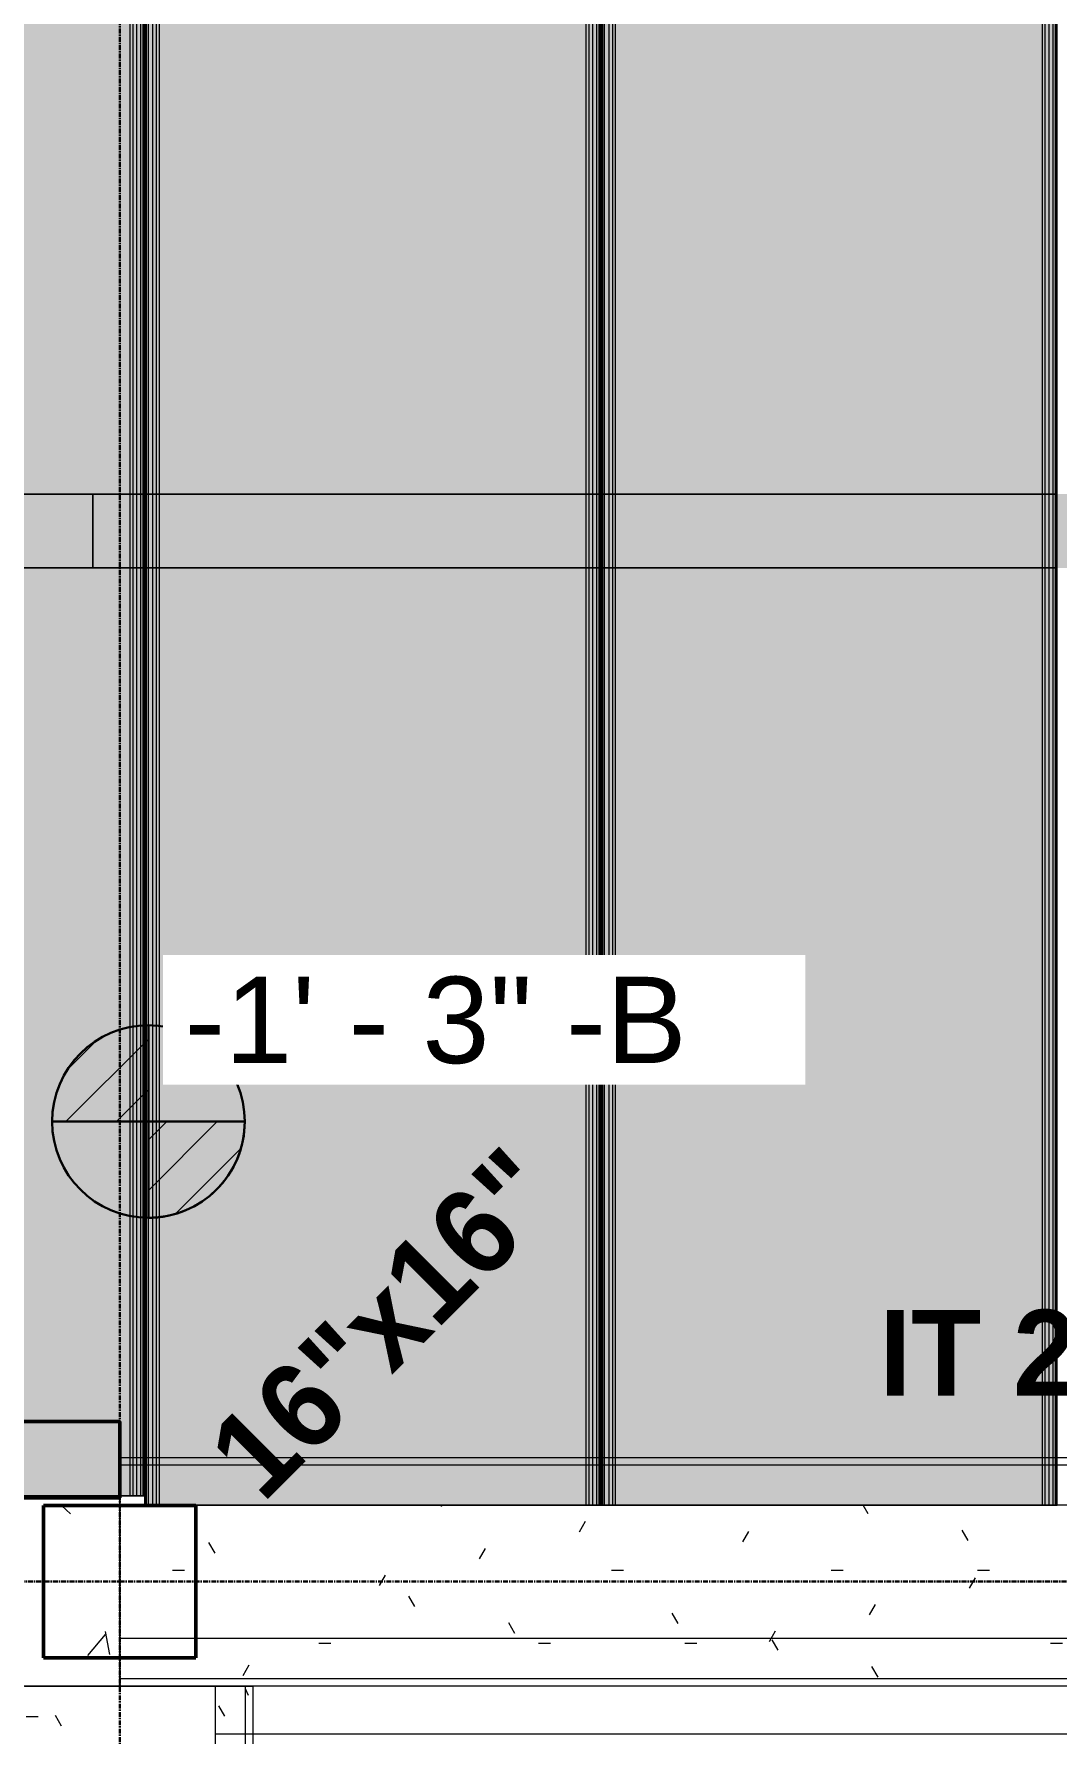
# Model space of a CAD drawing. Header units: inches. Extents: x -4126 to 2305, y -1116 to 12338.
# Drawn here: x -3163.3 to -3055.9, y 11518.2 to 11696.7 of the extents above; entities that cross this region are included whole.
import ezdxf

# ---------------------------------------------------------------- set-up
doc = ezdxf.new("R2010")
doc.units = ezdxf.units.IN
doc.header["$MEASUREMENT"] = 0
doc.linetypes.add('Grid Line 1_2_', pattern=[0.875, 0.5, -0.125, 0.125, -0.125])
for name, color, linetype, lineweight in [('A-WALL', 113, 'Continuous', 13), ('G-ANNO-DIMS', 111, 'Continuous', 9), ('I-WALL', 2, 'Continuous', 13), ('S-BEAM', 12, 'Continuous', 9), ('S-BEAM-IDEN', 2, 'Continuous', 30), ('S-COLS', 52, 'Continuous', 9), ('S-COLS-IDEN', 171, 'Continuous', 30), ('S-GRID', 1, 'Continuous', 9)]:
    doc.layers.add(name, color=color, linetype=linetype, lineweight=lineweight)
doc.styles.add('Arial_2', font='arial.ttf', dxfattribs={"height": 9.070866})
doc.styles.add('Century Gothic_B', font='GOTHICB.TTF', dxfattribs={"height": 9})
pattern_1 = [(0, (0, 0), (30.72, 7.68), [1.267, -21.773, 1.267, -21.773, -122.88]), (0, (0, 0), (30.72, 7.68), [-46.08, 1.267, -44.813, 1.267, -21.773, -53.76]), (0, (0, 0), (30.72, 7.68), [-115.2, 1.267, -14.093, 1.267, -37.133]), (120, (11.52, 3.84), (-22.011075, 22.7643004), [1.267, -21.773, 1.267, -21.773, -122.88]), (120, (11.52, 3.84), (-22.011075, 22.7643004), [-46.08, 1.267, -44.813, 1.267, -21.773, -53.76]), (120, (11.52, 3.84), (-22.011075, 22.7643004), [-115.2, 1.267, -14.093, 1.267, -37.133]), (240, (15.36, 19.2), (-8.708925, -30.4443004), [1.267, -21.773, 1.267, -21.773, -122.88]), (240, (15.36, 19.2), (-8.708925, -30.4443004), [-46.08, 1.267, -44.813, 1.267, -21.773, -53.76]), (240, (15.36, 19.2), (-8.708925, -30.4443004), [-115.2, 1.267, -14.093, 1.267, -37.133])]
pattern_2 = [(315, (32.826, 120.651), (0.027577164, 0.027577164), [])]

# ---------------------------------------------------------------- blocks, each defined once
blk = doc.blocks.new('CTR - 1st Phase - Common Walls_rvt-1-FRAMING PLAN - 1ST FLOOR')
at = {"layer": 'I-WALL', "lineweight": 5, "transparency": 33554585}
h = blk.add_hatch(color=8, dxfattribs=at)
h.paths.add_polyline_path([(-2931.27, 11640.61), (-2920.57, 11640.61), (-2920.57, 11648.36), (-2958.96, 11648.36), (-2958.96, 11640.61), (-2939.77, 11640.61)], flags=0)
h.paths.add_polyline_path([(-2961.44, 11640.61), (-2961.44, 11648.36), (-3006.84, 11648.36), (-3006.84, 11640.61), (-2991.44, 11640.61)], flags=0)
h.paths.add_polyline_path([(-2961.04, 11640.61), (-2960.61, 11640.61), (-2960.61, 11648.36), (-2961.04, 11648.36), (-2961.04, 11641.94)], flags=0)
h.paths.add_polyline_path([(-3157.14, 11640.61), (-3152.97, 11640.61), (-3152.97, 11648.36), (-3157.14, 11648.36)], flags=0)
h.paths.add_polyline_path([(-2959.35, 11640.61), (-2959.35, 11648.36), (-2959.78, 11648.36), (-2959.78, 11640.61)], flags=0)
h.paths.add_polyline_path([(-3152.57, 11640.61), (-3152.14, 11640.61), (-3152.14, 11648.36), (-3152.57, 11648.36), (-3152.57, 11648.21)], flags=0)
h.paths.add_polyline_path([(-3151.31, 11640.61), (-3150.88, 11640.61), (-3150.88, 11648.36), (-3151.31, 11648.36), (-3151.31, 11648.17)], flags=0)
h.paths.add_polyline_path([(-3150.49, 11640.61), (-3105.08, 11640.61), (-3105.08, 11648.36), (-3150.49, 11648.36), (-3150.49, 11648.15)], flags=0)
h.paths.add_polyline_path([(-3198.37, 11640.61), (-3197.14, 11640.61), (-3197.14, 11648.36), (-3198.37, 11648.36), (-3198.37, 11645.88)], flags=0)
h.paths.add_polyline_path([(-3198.95, 11640.61), (-3198.76, 11640.61), (-3198.76, 11648.36), (-3198.95, 11648.36)], flags=0)
h.paths.add_polyline_path([(-3104.69, 11640.61), (-3104.26, 11640.61), (-3104.26, 11648.36), (-3104.69, 11648.36), (-3104.69, 11646.65)], flags=0)
h.paths.add_polyline_path([(-3103.43, 11640.61), (-3103, 11640.61), (-3103, 11648.36), (-3103.43, 11648.36), (-3103.43, 11646.6)], flags=0)
h.paths.add_polyline_path([(-3102.6, 11640.61), (-3057.2, 11640.61), (-3057.2, 11648.36), (-3102.6, 11648.36), (-3102.6, 11646.58)], flags=0)
h.paths.add_polyline_path([(-3056.81, 11640.61), (-3056.38, 11640.61), (-3056.38, 11648.36), (-3056.81, 11648.36), (-3056.81, 11645.08)], flags=0)
h.paths.add_polyline_path([(-3007.23, 11640.61), (-3007.23, 11648.36), (-3007.66, 11648.36), (-3007.66, 11640.61)], flags=0)
h.paths.add_polyline_path([(-3055.54, 11640.61), (-3055.12, 11640.61), (-3055.12, 11648.36), (-3055.54, 11648.36), (-3055.54, 11645.04)], flags=0)
h.paths.add_polyline_path([(-3054.72, 11640.61), (-3009.32, 11640.61), (-3009.32, 11648.36), (-3054.72, 11648.36), (-3054.72, 11645.01)], flags=0)
h.paths.add_polyline_path([(-3008.93, 11640.61), (-3008.5, 11640.61), (-3008.5, 11648.36), (-3008.93, 11648.36), (-3008.93, 11643.51)], flags=0)
blk.add_hatch(color=8, dxfattribs=at).paths.add_polyline_path([(-3157.14, 11640.61), (-3157.14, 11648.36), (-3197.14, 11648.36), (-3197.14, 11640.61)], flags=0)
h = blk.add_hatch(color=8, dxfattribs=at)
h.paths.add_polyline_path([(-3152.57, 11640.61), (-3152.57, 11648.36), (-3152.97, 11648.36), (-3152.97, 11640.61)], flags=0)
h.paths.add_polyline_path([(-2958.96, 11640.61), (-2958.96, 11648.36), (-2959.35, 11648.36), (-2959.35, 11640.61)], flags=0)
h.paths.add_polyline_path([(-3150.49, 11640.61), (-3150.49, 11648.36), (-3150.88, 11648.36), (-3150.88, 11640.61)], flags=0)
h.paths.add_polyline_path([(-2961.44, 11640.61), (-2961.04, 11640.61), (-2961.04, 11648.36), (-2961.44, 11648.36), (-2961.44, 11641.95)], flags=0)
h.paths.add_polyline_path([(-3103, 11640.61), (-3102.6, 11640.61), (-3102.6, 11648.36), (-3103, 11648.36), (-3103, 11646.59)], flags=0)
h.paths.add_polyline_path([(-3104.69, 11640.61), (-3104.69, 11648.36), (-3105.08, 11648.36), (-3105.08, 11640.61)], flags=0)
h.paths.add_polyline_path([(-3057.2, 11640.61), (-3056.81, 11640.61), (-3056.81, 11648.36), (-3057.2, 11648.36), (-3057.2, 11645.09)], flags=0)
h.paths.add_polyline_path([(-3009.32, 11640.61), (-3008.93, 11640.61), (-3008.93, 11648.36), (-3009.32, 11648.36), (-3009.32, 11643.52)], flags=0)
h.paths.add_polyline_path([(-3055.12, 11640.61), (-3054.72, 11640.61), (-3054.72, 11648.36), (-3055.12, 11648.36), (-3055.12, 11645.02)], flags=0)
h.paths.add_polyline_path([(-3006.84, 11640.61), (-3006.84, 11648.36), (-3007.23, 11648.36), (-3007.23, 11640.61)], flags=0)
h = blk.add_hatch(color=8, dxfattribs=at)
h.paths.add_polyline_path([(-2959.78, 11640.61), (-2959.78, 11648.36), (-2960.61, 11648.36), (-2960.61, 11640.61), (-2960.16, 11640.61)], flags=0)
h.paths.add_polyline_path([(-3152.14, 11640.61), (-3151.31, 11640.61), (-3151.31, 11648.36), (-3152.14, 11648.36), (-3152.14, 11648.2)], flags=0)
h.paths.add_polyline_path([(-3055.96, 11640.61), (-3055.54, 11640.61), (-3055.54, 11648.36), (-3056.38, 11648.36), (-3056.38, 11640.61), (-3056, 11640.61)], flags=0)
h.paths.add_polyline_path([(-3104.26, 11640.61), (-3103.43, 11640.61), (-3103.43, 11648.36), (-3104.26, 11648.36), (-3104.26, 11646.63)], flags=0)
h.paths.add_polyline_path([(-3007.66, 11640.61), (-3007.66, 11648.36), (-3008.5, 11648.36), (-3008.5, 11640.61), (-3008.04, 11640.61)], flags=0)
at = {"layer": 'I-WALL', "color": 253}
for p, q in [((-3198.37, 11648.36), (-3152.97, 11648.36)), ((-3157.14, 11648.36), (-3157.14, 11640.61)), ((-3152.97, 11648.36), (-3152.57, 11648.36)), ((-3152.57, 11648.36), (-3152.14, 11648.36)), ((-3152.14, 11648.36), (-3151.77, 11648.36)), ((-3151.68, 11648.36), (-3151.31, 11648.36)), ((-3151.31, 11648.36), (-3150.88, 11648.36)), ((-3150.88, 11648.36), (-3150.49, 11648.36)), ((-3150.49, 11648.36), (-3105.08, 11648.36)), ((-3105.08, 11648.36), (-3104.69, 11648.36)), ((-3104.69, 11648.36), (-3104.26, 11648.36)), ((-3104.26, 11648.36), (-3103.88, 11648.36)), ((-3103.8, 11648.36), (-3103.43, 11648.36)), ((-3103.43, 11648.36), (-3103, 11648.36)), ((-3103, 11648.36), (-3102.6, 11648.36)), ((-3102.6, 11648.36), (-3057.2, 11648.36)), ((-3057.2, 11648.36), (-3056.81, 11648.36)), ((-3056.81, 11648.36), (-3056.38, 11648.36)), ((-3056.38, 11648.36), (-3056, 11648.36)), ((-3152.97, 11640.61), (-3198.37, 11640.61)), ((-3152.57, 11640.61), (-3152.97, 11640.61)), ((-3152.14, 11640.61), (-3152.57, 11640.61)), ((-3151.77, 11640.61), (-3152.14, 11640.61)), ((-3151.31, 11640.61), (-3151.68, 11640.61)), ((-3150.88, 11640.61), (-3151.31, 11640.61)), ((-3150.49, 11640.61), (-3150.88, 11640.61)), ((-3105.08, 11640.61), (-3150.49, 11640.61)), ((-3104.69, 11640.61), (-3105.08, 11640.61)), ((-3104.26, 11640.61), (-3104.69, 11640.61)), ((-3103.88, 11640.61), (-3104.26, 11640.61)), ((-3103.43, 11640.61), (-3103.8, 11640.61)), ((-3103, 11640.61), (-3103.43, 11640.61)), ((-3102.6, 11640.61), (-3103, 11640.61)), ((-3057.2, 11640.61), (-3102.6, 11640.61)), ((-3056.81, 11640.61), (-3057.2, 11640.61)), ((-3056.38, 11640.61), (-3056.81, 11640.61)), ((-3056, 11640.61), (-3056.38, 11640.61))]:
    blk.add_line(p, q, dxfattribs=at)
at = {"layer": 'I-WALL', "color": 9}
for p, q in [((-3157.14, 11648.36), (-3197.14, 11648.36)), ((-3152.97, 11648.36), (-3157.14, 11648.36)), ((-3157.14, 11640.61), (-3157.14, 11648.36)), ((-3152.57, 11648.36), (-3152.97, 11648.36)), ((-3151.77, 11648.36), (-3152.57, 11648.36)), ((-3150.88, 11648.36), (-3151.68, 11648.36)), ((-3150.49, 11648.36), (-3150.88, 11648.36)), ((-3105.08, 11648.36), (-3150.49, 11648.36)), ((-3104.69, 11648.36), (-3105.08, 11648.36)), ((-3103.88, 11648.36), (-3104.69, 11648.36)), ((-3103, 11648.36), (-3103.8, 11648.36)), ((-3102.6, 11648.36), (-3103, 11648.36)), ((-3057.2, 11648.36), (-3102.6, 11648.36)), ((-3056.81, 11648.36), (-3057.2, 11648.36)), ((-3056, 11648.36), (-3056.81, 11648.36)), ((-3197.14, 11640.61), (-3157.14, 11640.61)), ((-3157.14, 11640.61), (-3152.97, 11640.61)), ((-3152.97, 11640.61), (-3152.57, 11640.61)), ((-3152.57, 11640.61), (-3151.77, 11640.61)), ((-3151.68, 11640.61), (-3150.88, 11640.61)), ((-3150.88, 11640.61), (-3150.49, 11640.61)), ((-3150.49, 11640.61), (-3105.08, 11640.61)), ((-3105.08, 11640.61), (-3104.69, 11640.61)), ((-3104.69, 11640.61), (-3103.88, 11640.61)), ((-3103.8, 11640.61), (-3103, 11640.61)), ((-3103, 11640.61), (-3102.6, 11640.61)), ((-3102.6, 11640.61), (-3057.2, 11640.61)), ((-3057.2, 11640.61), (-3056.81, 11640.61)), ((-3056.81, 11640.61), (-3056, 11640.61))]:
    blk.add_line(p, q, dxfattribs=at)
blk = doc.blocks.new('034100 - Precast Structural Concrete - Column - Corbels - 16_x16_-1699968-FRAMING PLAN - 1ST FLOOR')
at = {"layer": 'S-COLS'}
h = blk.add_hatch(dxfattribs=at)
h.set_pattern_fill('FP_1', color=256, style=0, pattern_type=2)
h.set_pattern_definition([(140, (11533.205, 3155.308), (2.40992, 27.5427), [2.88, -31.68]), (85, (11533.205, 3155.308), (-28.884266, -5.327844), [2.304, -25.344]), (190.451, (11533.406, 3157.603), (-26.47393, 22.215316), [2.448, -26.924]), (136.184, (11525.525, 3155.308), (6.35642, 40.98187), [4.32, -47.52]), (186.636, (11526.055, 3158.723), (-37.40619, 35.89075), [3.671, -40.386]), (81.184, (11525.525, 3155.31), (-37.40622, 35.89097), [3.456, -38.016]), (111, (11527.445, 3159.148), (15.46073, 22.921036), [2.88, -31.68]), (56, (11527.445, 3159.148), (-27.84574, 9.34353), [2.304, -25.344]), (161.451, (11528.734, 3161.058), (-12.38442, 32.26477), [2.448, -26.924]), (127.5, (11533.205, 3155.308), (-12.782707, 0.466855), [1.267, -23.77, 1.267, -24.461, -25.44]), (127.5, (11533.205, 3155.308), (-12.782707, 0.466855), [-50.765, 1.267, -24.173]), (97.5, (11533.205, 3155.308), (-15.14509, 10.10159), [1.267, -13.402, 1.267, -23.194, -9.696]), (97.5, (11533.205, 3155.308), (-15.14509, 10.10159), [-39.13, 1.267, -8.429]), (57.5, (11533.205, 3146.745), (0.86578, 20.499161), [1.267, -8.333, 1.267, -28.685, -39.744]), (57.5, (11533.205, 3146.745), (0.86578, 20.499161), [-39.552, 1.267, -38.477]), (47.5, (11533.205, 3142.905), (-3.844288, 22.39478), [1.267, -11.213, 1.267, -18.624, -28.224]), (47.5, (11533.205, 3142.905), (-3.844288, 22.39478), [-32.371, 1.267, -26.957])])
h.paths.add_polyline_path([(7.02, 0.98), (6.98, 1), (-8.98, 0.98), (-8.98, -7.02), (7.02, -7.02)], flags=0)
for p, q in [((-8.91, 8.98), (-8.98, 8.98)), ((-8.98, 8.98), (-8.98, -7.02)), ((6.94, 8.98), (-8.91, 8.98)), ((7.02, 8.98), (6.94, 8.98)), ((7.02, -7.02), (7.02, 8.98)), ((-8.98, -7.02), (-8.91, -7.02)), ((-8.91, -7.02), (6.94, -7.02)), ((6.94, -7.02), (7.02, -7.02))]:
    blk.add_line(p, q, dxfattribs=at)
at = {"layer": 'S-COLS', "lineweight": 50}
for p, q in [((-8.98, -7.02), (-8.98, 8.98)), ((-8.98, 8.98), (-8.91, 8.98)), ((-8.91, 8.98), (6.94, 8.98)), ((6.94, 8.98), (7.02, 8.98)), ((7.02, 8.98), (7.02, -7.02)), ((-8.91, -7.02), (-8.98, -7.02)), ((6.94, -7.02), (-8.91, -7.02)), ((7.02, -7.02), (6.94, -7.02))]:
    blk.add_line(p, q, dxfattribs=at)
blk = doc.blocks.new('034100 - Precast Structural Concrete - Solid Plank - 12_-V2-FRAMING PLAN - 1ST FLOOR')
at = {"layer": 'S-BEAM'}
for p, q in [((0, 23.94), (0, 23.9)), ((0, 23.94), (4, 23.94)), ((4, 23.94), (303, 23.94))]:
    blk.add_line(p, q, dxfattribs=at)
blk = doc.blocks.new('034100 - Precast Structural Concrete - Solid Plank - 12_-1863271-FRAMING PLAN - 1ST FLOOR')
at = {"layer": 'S-BEAM', "transparency": 33554483}
h = blk.add_hatch(color=256, dxfattribs=at)
h.paths.add_polyline_path([(239.8, 23.9), (146.38, 23.9), (146.38, 23.52), (239.8, 23.52)], flags=0)
h.paths.add_polyline_path([(138.63, 23.52), (138.63, 23.9), (4, 23.9), (4, 23.52), (14.12, 23.52)], flags=0)
h = blk.add_hatch(color=256, dxfattribs=at)
h.paths.add_polyline_path([(243.8, 21.34), (243.8, 21.36), (239.8, 21.36), (239.8, 22.7), (146.38, 22.7), (146.38, -22.7), (236, -22.7), (236, 21.34), (240.59, 21.34)], flags=0)
h.paths.add_polyline_path([(239.8, 23.52), (146.38, 23.52), (146.38, 23.09), (239.8, 23.09)], flags=0)
h.paths.add_polyline_path([(236, -23.09), (146.38, -23.09), (146.38, -23.28), (138.63, -23.28), (138.63, -23.09), (12, -23.09), (12, -23.52), (236, -23.52)], flags=0)
h.paths.add_polyline_path([(138.63, 23.52), (4, 23.52), (4, 23.09), (138.63, 23.09)], flags=0)
h.paths.add_polyline_path([(138.63, 22.7), (4, 22.7), (4, 21.34), (12, 21.34), (12, -22.7), (138.63, -22.7), (138.63, 18.53)], flags=0)
for points in [[(138.63, 23.9), (138.63, 23.94), (14.12, 23.9)], [(243.8, 23.9), (239.8, 23.9), (239.8, 23.52), (243.8, 23.52)], [(243.8, 22.7), (243.8, 23.09), (239.8, 23.09), (239.8, 22.7), (240.59, 22.7)]]:
    blk.add_hatch(color=256, dxfattribs=at).paths.add_polyline_path(points, flags=0)
h = blk.add_hatch(color=256, dxfattribs=at)
h.paths.add_polyline_path([(243.8, 21.36), (243.8, 22.7), (239.8, 22.7), (239.8, 21.36), (240.59, 21.36)], flags=0)
h.paths.add_polyline_path([(243.8, 23.52), (239.8, 23.52), (239.8, 23.09), (243.8, 23.09)], flags=0)
h = blk.add_hatch(color=256, dxfattribs=at)
h.paths.add_polyline_path([(239.8, 23.09), (146.38, 23.09), (146.38, 22.7), (239.8, 22.7)], flags=0)
h.paths.add_polyline_path([(138.63, 23.09), (4, 23.09), (4, 22.7), (138.63, 22.7)], flags=0)
h = blk.add_hatch(color=256, dxfattribs=at)
h.paths.add_polyline_path([(243.8, -23.09), (236, -23.09), (236, -23.52), (243.8, -23.52)], flags=0)
h.paths.add_polyline_path([(243.8, 21.34), (236, 21.34), (236, -22.7), (243.8, -22.7), (243.8, 13.39)], flags=0)
h.paths.add_polyline_path([(12, 21.34), (4, 21.34), (4, -22.7), (12, -22.7), (12, -18.38)], flags=0)
h.paths.add_polyline_path([(12, -23.52), (12, -23.09), (4, -23.09), (4, -23.52)], flags=0)
at = {"layer": 'S-BEAM'}
for p, q in [((0, 23.94), (239.8, 23.94)), ((0, 23.9), (239.8, 23.9)), ((0, 23.52), (239.8, 23.52)), ((4, 23.76), (239.8, 23.76)), ((4, 23.76), (239.8, 23.76)), ((239.8, 23.94), (243.8, 23.94)), ((239.8, 23.9), (243.8, 23.9)), ((239.8, 23.76), (243.8, 23.76)), ((239.8, 23.76), (243.8, 23.76)), ((239.8, 23.52), (243.8, 23.52)), ((243.8, 23.9), (243.8, 23.94)), ((243.8, 23.52), (243.8, 23.9)), ((243.8, 23.9), (243.8, 23.76)), ((243.8, 23.76), (243.8, 23.52)), ((243.8, 21.36), (243.8, 23.52)), ((243.8, 23.52), (243.8, 22.7)), ((4, 23.09), (239.8, 23.09)), ((4, 23.09), (239.8, 23.09)), ((4, 22.7), (239.8, 22.7)), ((4, 22.4), (239.8, 22.4)), ((239.8, 23.09), (243.8, 23.09)), ((239.8, 23.09), (243.8, 23.09)), ((239.8, 22.7), (243.8, 22.7)), ((239.8, 22.4), (243.8, 22.4)), ((243.8, 22.7), (243.8, 23.09)), ((243.8, 23.09), (243.8, 22.7)), ((243.8, 22.7), (243.8, 22.4)), ((243.8, 22.4), (243.8, 21.36)), ((243.8, -23.52), (243.8, 21.34)), ((243.8, 21.34), (243.8, -22.4))]:
    blk.add_line(p, q, dxfattribs=at)
blk = doc.blocks.new('034100 - Precast Structural Concrete - Solid Plank - 12_-1871086-FRAMING PLAN - 1ST FLOOR')
at = {"layer": 'S-BEAM', "transparency": 33554483}
h = blk.add_hatch(color=256, dxfattribs=at)
h.paths.add_polyline_path([(298, 23.9), (293, 23.9), (293, 23.52), (298, 23.52)], flags=0)
h.paths.add_polyline_path([(5, 23.9), (0, 23.9), (0, 23.52), (5, 23.52)], flags=0)
h = blk.add_hatch(color=256, dxfattribs=at)
h.paths.add_polyline_path([(298, 23.09), (298, 23.52), (293, 23.52), (293, 23.09), (293.79, 23.09)], flags=0)
h.paths.add_polyline_path([(298, 1.28), (298, 22.7), (293, 22.7), (293, -22.7), (298, -22.7), (298, -16.54)], flags=0)
h.paths.add_polyline_path([(298, -23.52), (298, -23.09), (293, -23.09), (293, -23.52), (293.79, -23.52)], flags=0)
h.paths.add_polyline_path([(5, -5.71), (5, 22.7), (0, 22.7), (0, -5.71), (4.21, -5.71)], flags=0)
h.paths.add_polyline_path([(5, -13.46), (1.58, -13.46), (1.58, -22.7), (5, -22.7)], flags=0)
h.paths.add_polyline_path([(5, -23.09), (1.58, -23.09), (1.58, -23.52), (5, -23.52)], flags=0)
h.paths.add_polyline_path([(5, 23.52), (0, 23.52), (0, 23.09), (5, 23.09)], flags=0)
h = blk.add_hatch(color=256, dxfattribs=at)
h.paths.add_polyline_path([(293, 23.9), (199.58, 23.9), (199.58, 23.52), (293, 23.52)], flags=0)
h.paths.add_polyline_path([(191.83, 23.52), (191.83, 23.9), (104.58, 23.9), (104.58, 23.52)], flags=0)
h.paths.add_polyline_path([(96.83, 23.9), (5, 23.9), (5, 23.52), (96.83, 23.52)], flags=0)
h = blk.add_hatch(color=256, dxfattribs=at)
h.paths.add_polyline_path([(293, -23.09), (199.58, -23.09), (199.58, -23.52), (293, -23.52)], flags=0)
h.paths.add_polyline_path([(293, -22.7), (293, 22.7), (199.58, 22.7), (199.58, -22.7), (239.54, -22.7)], flags=0)
h.paths.add_polyline_path([(293, 23.09), (293, 23.52), (199.58, 23.52), (199.58, 23.09), (239.54, 23.09)], flags=0)
h.paths.add_polyline_path([(191.83, -2.04), (191.83, 22.7), (104.58, 22.7), (104.58, -13.46), (5, -13.46), (5, -22.7), (191.83, -22.7), (191.83, -5.71)], flags=0)
h.paths.add_polyline_path([(191.83, -23.09), (5, -23.09), (5, -23.52), (191.83, -23.52)], flags=0)
h.paths.add_polyline_path([(191.83, 23.09), (191.83, 23.52), (104.58, 23.52), (104.58, 23.09)], flags=0)
h.paths.add_polyline_path([(96.83, -5.71), (96.83, 22.7), (5, 22.7), (5, -5.71), (67.32, -5.71)], flags=0)
h.paths.add_polyline_path([(96.83, 23.09), (96.83, 23.52), (5, 23.52), (5, 23.09), (67.32, 23.09)], flags=0)
blk.add_hatch(color=256, dxfattribs=at).paths.add_polyline_path([(191.83, 23.9), (191.83, 23.94), (104.58, 23.9)], flags=0)
h = blk.add_hatch(color=256, dxfattribs=at)
h.paths.add_polyline_path([(298, 23.09), (293, 23.09), (293, 22.7), (298, 22.7)], flags=0)
h.paths.add_polyline_path([(5, 23.09), (0, 23.09), (0, 22.7), (5, 22.7)], flags=0)
h = blk.add_hatch(color=256, dxfattribs=at)
h.paths.add_polyline_path([(293, 23.09), (199.58, 23.09), (199.58, 22.7), (293, 22.7)], flags=0)
h.paths.add_polyline_path([(191.83, 22.7), (191.83, 23.09), (104.58, 23.09), (104.58, 22.7)], flags=0)
h.paths.add_polyline_path([(96.83, 23.09), (5, 23.09), (5, 22.7), (96.83, 22.7)], flags=0)
h = blk.add_hatch(color=256, dxfattribs=at)
h.paths.add_polyline_path([(298, -22.7), (293, -22.7), (293, -23.09), (298, -23.09)], flags=0)
h.paths.add_polyline_path([(5, -22.7), (1.58, -22.7), (1.58, -23.09), (5, -23.09)], flags=0)
h = blk.add_hatch(color=256, dxfattribs=at)
h.paths.add_polyline_path([(293, -22.7), (199.58, -22.7), (199.58, -23.09), (293, -23.09)], flags=0)
h.paths.add_polyline_path([(191.83, -22.7), (5, -22.7), (5, -23.09), (191.83, -23.09)], flags=0)
h = blk.add_hatch(color=256, dxfattribs=at)
h.paths.add_polyline_path([(298, -23.52), (293, -23.52), (293, -23.9), (298, -23.9)], flags=0)
h.paths.add_polyline_path([(5, -23.9), (5, -23.52), (1.58, -23.52), (1.58, -23.9), (4.21, -23.9)], flags=0)
h = blk.add_hatch(color=256, dxfattribs=at)
h.paths.add_polyline_path([(298, -23.94), (298, -23.9), (297, -23.94)], flags=0)
h.paths.add_polyline_path([(5, -23.94), (5, -23.9), (4.21, -23.94)], flags=0)
h = blk.add_hatch(color=256, dxfattribs=at)
h.paths.add_polyline_path([(293, -23.52), (199.58, -23.52), (199.58, -23.9), (293, -23.9)], flags=0)
h.paths.add_polyline_path([(191.83, -23.52), (5, -23.52), (5, -23.9), (191.83, -23.9)], flags=0)
at = {"layer": 'S-BEAM'}
for p, q in [((5, 23.94), (293, 23.94)), ((5, 23.9), (293, 23.9)), ((5, 23.76), (293, 23.76)), ((5, 23.76), (293, 23.76)), ((5, 23.52), (293, 23.52)), ((293, 23.94), (298, 23.94)), ((293, 23.9), (298, 23.9)), ((293, 23.76), (298, 23.76)), ((293, 23.76), (298, 23.76)), ((293, 23.52), (298, 23.52)), ((298, 23.9), (298, 23.94)), ((298, 23.52), (298, 23.9)), ((298, 23.9), (298, 23.76)), ((298, 23.76), (298, 23.52)), ((298, -18.54), (298, 23.52)), ((298, 23.52), (298, 22.7)), ((5, 23.09), (293, 23.09)), ((5, 23.09), (293, 23.09)), ((5, 22.7), (293, 22.7)), ((5, 22.4), (293, 22.4)), ((293, 23.09), (298, 23.09)), ((293, 23.09), (298, 23.09)), ((293, 22.7), (298, 22.7)), ((293, 22.4), (298, 22.4)), ((298, 22.7), (298, 23.09)), ((298, 23.09), (298, 22.7)), ((298, 22.7), (298, 22.4)), ((298, 22.4), (298, -18.54)), ((298, -23.52), (298, -18.54)), ((298, -18.54), (298, -22.4)), ((5, -22.4), (293, -22.4)), ((5, -22.7), (293, -22.7)), ((5, -23.09), (293, -23.09)), ((5, -23.09), (293, -23.09)), ((293, -22.4), (298, -22.4)), ((293, -22.7), (298, -22.7)), ((293, -23.09), (298, -23.09)), ((293, -23.09), (298, -23.09)), ((298, -22.4), (298, -22.7)), ((298, -22.7), (298, -23.09)), ((298, -23.09), (298, -22.7)), ((298, -22.7), (298, -23.52)), ((293, -23.52), (5, -23.52)), ((293, -23.76), (5, -23.76)), ((5, -23.76), (293, -23.76)), ((5, -23.9), (293, -23.9)), ((5, -23.94), (293, -23.94)), ((298, -23.52), (293, -23.52)), ((298, -23.76), (293, -23.76)), ((293, -23.76), (298, -23.76)), ((293, -23.9), (298, -23.9)), ((293, -23.94), (298, -23.94)), ((298, -23.52), (298, -23.76)), ((298, -23.9), (298, -23.52)), ((298, -23.76), (298, -23.9)), ((298, -23.94), (298, -23.9))]:
    blk.add_line(p, q, dxfattribs=at)
blk = doc.blocks.new('034100 - Precast Structural Concrete - Solid Plank - 12_-V53-FRAMING PLAN - 1ST FLOOR')
at = {"layer": 'S-BEAM', "transparency": 33554483}
h = blk.add_hatch(color=256, dxfattribs=at)
h.paths.add_polyline_path([(298, 23.9), (293, 23.9), (293, 23.52), (298, 23.52)], flags=0)
h.paths.add_polyline_path([(5, 23.9), (0, 23.9), (0, 23.52), (5, 23.52)], flags=0)
h = blk.add_hatch(color=256, dxfattribs=at)
h.paths.add_polyline_path([(298, -23.52), (298, -23.09), (293, -23.09), (293, -23.52), (293.79, -23.52)], flags=0)
h.paths.add_polyline_path([(298, 23.09), (298, 23.52), (293, 23.52), (293, 23.09), (293.79, 23.09)], flags=0)
h.paths.add_polyline_path([(298, -22.7), (298, 22.7), (293, 22.7), (293, -22.7), (293.79, -22.7)], flags=0)
h.paths.add_polyline_path([(5, -23.52), (5, -23.09), (0, -23.09), (0, -23.52), (4.21, -23.52)], flags=0)
h.paths.add_polyline_path([(5, 23.09), (5, 23.52), (0, 23.52), (0, 23.09), (4.21, 23.09)], flags=0)
h.paths.add_polyline_path([(5, 22.7), (0, 22.7), (0, -22.7), (5, -22.7), (5, 20.93)], flags=0)
h = blk.add_hatch(color=256, dxfattribs=at)
h.paths.add_polyline_path([(293, 23.9), (199.58, 23.9), (199.58, 23.52), (293, 23.52)], flags=0)
h.paths.add_polyline_path([(191.83, 23.52), (191.83, 23.9), (122.58, 23.9), (122.58, 23.52)], flags=0)
h.paths.add_polyline_path([(114.83, 23.9), (5, 23.9), (5, 23.52), (114.83, 23.52)], flags=0)
h = blk.add_hatch(color=256, dxfattribs=at)
h.paths.add_polyline_path([(293, -23.09), (199.58, -23.09), (199.58, -23.52), (293, -23.52)], flags=0)
h.paths.add_polyline_path([(293, -22.7), (293, 22.7), (199.58, 22.7), (199.58, -22.7), (239.54, -22.7)], flags=0)
h.paths.add_polyline_path([(293, 23.09), (293, 23.52), (199.58, 23.52), (199.58, 23.09), (239.54, 23.09)], flags=0)
h.paths.add_polyline_path([(191.83, 22.7), (122.58, 22.7), (122.58, 6.4), (104.58, 6.4), (104.58, -22.7), (191.83, -22.7), (191.83, 14.15)], flags=0)
h.paths.add_polyline_path([(191.83, -23.52), (191.83, -23.09), (104.58, -23.09), (104.58, -23.52), (124.89, -23.52)], flags=0)
h.paths.add_polyline_path([(191.83, 23.09), (191.83, 23.52), (122.58, 23.52), (122.58, 23.09), (126.65, 23.09)], flags=0)
h.paths.add_polyline_path([(114.83, 23.52), (5, 23.52), (5, 23.09), (114.83, 23.09)], flags=0)
h.paths.add_polyline_path([(114.83, 22.7), (5, 22.7), (5, -22.7), (96.83, -22.7), (96.83, 14.15), (114.83, 14.15)], flags=0)
h.paths.add_polyline_path([(96.83, -23.09), (5, -23.09), (5, -23.52), (96.83, -23.52)], flags=0)
blk.add_hatch(color=256, dxfattribs=at).paths.add_polyline_path([(191.83, 23.9), (191.83, 23.94), (122.58, 23.9)], flags=0)
h = blk.add_hatch(color=256, dxfattribs=at)
h.paths.add_polyline_path([(298, 23.09), (293, 23.09), (293, 22.7), (298, 22.7)], flags=0)
h.paths.add_polyline_path([(5, 23.09), (0, 23.09), (0, 22.7), (5, 22.7)], flags=0)
h = blk.add_hatch(color=256, dxfattribs=at)
h.paths.add_polyline_path([(293, 23.09), (199.58, 23.09), (199.58, 22.7), (293, 22.7)], flags=0)
h.paths.add_polyline_path([(191.83, 22.7), (191.83, 23.09), (122.58, 23.09), (122.58, 22.7), (126.13, 22.7)], flags=0)
h.paths.add_polyline_path([(114.83, 23.09), (5, 23.09), (5, 22.7), (114.83, 22.7)], flags=0)
h = blk.add_hatch(color=256, dxfattribs=at)
h.paths.add_polyline_path([(298, -23.09), (298, -22.7), (293, -22.7), (293, -23.09), (293.79, -23.09)], flags=0)
h.paths.add_polyline_path([(5, -22.7), (0, -22.7), (0, -23.09), (5, -23.09)], flags=0)
h = blk.add_hatch(color=256, dxfattribs=at)
h.paths.add_polyline_path([(293, -22.7), (199.58, -22.7), (199.58, -23.09), (293, -23.09)], flags=0)
h.paths.add_polyline_path([(191.83, -22.7), (104.58, -22.7), (104.58, -23.09), (191.83, -23.09)], flags=0)
h.paths.add_polyline_path([(96.83, -22.7), (5, -22.7), (5, -23.09), (96.83, -23.09)], flags=0)
h = blk.add_hatch(color=256, dxfattribs=at)
h.paths.add_polyline_path([(298, -23.52), (293, -23.52), (293, -23.9), (298, -23.9)], flags=0)
h.paths.add_polyline_path([(5, -23.52), (0, -23.52), (0, -23.9), (5, -23.9)], flags=0)
h = blk.add_hatch(color=256, dxfattribs=at)
h.paths.add_polyline_path([(293, -23.52), (199.58, -23.52), (199.58, -23.9), (293, -23.9)], flags=0)
h.paths.add_polyline_path([(191.83, -23.9), (191.83, -23.52), (104.58, -23.52), (104.58, -23.9)], flags=0)
h.paths.add_polyline_path([(96.83, -23.52), (5, -23.52), (5, -23.9), (96.83, -23.9)], flags=0)
at = {"layer": 'S-BEAM'}
for p, q in [((5, 23.94), (293, 23.94)), ((5, 23.9), (293, 23.9)), ((5, 23.76), (293, 23.76)), ((5, 23.76), (293, 23.76)), ((5, 23.52), (293, 23.52)), ((293, 23.94), (298, 23.94)), ((293, 23.9), (298, 23.9)), ((293, 23.76), (298, 23.76)), ((293, 23.76), (298, 23.76)), ((293, 23.52), (298, 23.52)), ((298, 23.9), (298, 23.94)), ((298, 23.52), (298, 23.9)), ((298, 23.9), (298, 23.76)), ((298, 23.76), (298, 23.52)), ((298, -23.52), (298, 23.52)), ((298, 23.52), (298, 22.7)), ((5, 23.09), (293, 23.09)), ((5, 23.09), (293, 23.09)), ((5, 22.7), (293, 22.7)), ((5, 22.4), (293, 22.4)), ((293, 23.09), (298, 23.09)), ((293, 23.09), (298, 23.09)), ((293, 22.7), (298, 22.7)), ((293, 22.4), (298, 22.4)), ((298, 22.7), (298, 23.09)), ((298, 23.09), (298, 22.7)), ((298, 22.7), (298, 22.4)), ((298, 22.4), (298, -22.4)), ((5, -22.4), (293, -22.4)), ((5, -22.7), (293, -22.7)), ((5, -23.09), (293, -23.09)), ((5, -23.09), (293, -23.09)), ((293, -22.4), (298, -22.4)), ((293, -22.7), (298, -22.7)), ((293, -23.09), (298, -23.09)), ((293, -23.09), (298, -23.09)), ((298, -22.4), (298, -22.7)), ((298, -22.7), (298, -23.09)), ((298, -23.09), (298, -22.7)), ((298, -22.7), (298, -23.52)), ((293, -23.52), (5, -23.52)), ((293, -23.76), (5, -23.76)), ((5, -23.76), (293, -23.76)), ((5, -23.9), (293, -23.9)), ((5, -23.94), (293, -23.94)), ((298, -23.52), (293, -23.52)), ((298, -23.76), (293, -23.76)), ((293, -23.76), (298, -23.76)), ((293, -23.9), (298, -23.9)), ((293, -23.94), (298, -23.94)), ((298, -23.52), (298, -23.76)), ((298, -23.9), (298, -23.52)), ((298, -23.76), (298, -23.9)), ((298, -23.94), (298, -23.9))]:
    blk.add_line(p, q, dxfattribs=at)
blk = doc.blocks.new('034100 - Precast Structural Concrete - Solid Plank - 12_-V54-FRAMING PLAN - 1ST FLOOR')
at = {"layer": 'S-BEAM', "transparency": 33554483}
blk.add_hatch(color=256, dxfattribs=at).paths.add_polyline_path([(191.82, -23.94), (191.82, -23.9), (122.58, -23.94)], flags=0)
at = {"layer": 'S-BEAM'}
for p, q in [((5, -23.94), (293, -23.94)), ((293, -23.94), (298, -23.94)), ((298, -23.94), (298, -23.9))]:
    blk.add_line(p, q, dxfattribs=at)
blk = doc.blocks.new('Spot Elevations - Símbolo de cota horizontal-V272-FRAMING PLAN - 1ST FLOOR')
at = {"layer": 'G-ANNO-DIMS'}
h = blk.add_hatch(dxfattribs=at)
h.set_pattern_fill('FP_77', color=256, style=0, pattern_type=2)
h.set_pattern_definition(pattern_2)
edge = h.paths.add_edge_path(flags=0)
edge.add_arc((0, 0), 0.1053, 0, 90, ccw=False)
edge.add_line((0.1053, 0), (0, 0))
edge.add_line((0, 0), (0, 0.1053))
h = blk.add_hatch(dxfattribs=at)
h.set_pattern_fill('FP_77', color=256, style=0, pattern_type=2)
h.set_pattern_definition(pattern_2)
edge = h.paths.add_edge_path(flags=0)
edge.add_arc((0, 0), 0.1053, 0, 90, ccw=False)
edge.add_line((0.1053, 0), (0, 0))
edge.add_line((0, 0), (0, 0.1053))
h = blk.add_hatch(dxfattribs=at)
h.set_pattern_fill('FP_77', color=256, style=0, pattern_type=2)
h.set_pattern_definition(pattern_2)
edge = h.paths.add_edge_path(flags=0)
edge.add_arc((0, 0), 0.1053, 180, 270, ccw=False)
edge.add_line((-0.1053, 0), (0, 0))
edge.add_line((0, 0), (0, -0.1053))
h = blk.add_hatch(dxfattribs=at)
h.set_pattern_fill('FP_77', color=256, style=0, pattern_type=2)
h.set_pattern_definition(pattern_2)
edge = h.paths.add_edge_path(flags=0)
edge.add_arc((0, 0), 0.1053, 180, 270, ccw=False)
edge.add_line((-0.1053, 0), (0, 0))
edge.add_line((0, 0), (0, -0.1053))
at = {"layer": 'G-ANNO-DIMS', "lineweight": 30}
for p, q in [((0, 0.1053), (0, 0)), ((0, 0), (-0.1053, 0)), ((0, 0), (0.1053, 0)), ((0, -0.1053), (0, 0))]:
    blk.add_line(p, q, dxfattribs=at)
blk.add_circle((0, 0), 0.1053, dxfattribs=at)
for start, end in [(360, 90), (180, 270)]:
    blk.add_arc((0, 0), 0.1053, start, end, dxfattribs=at)

msp = doc.modelspace()

# ---------------------------------------------------------------- hatches: boundary and pattern name
at = {"layer": 'A-WALL', "transparency": 33554483}
msp.add_hatch(color=256, dxfattribs=at).paths.add_polyline_path([(-3164.324, 11542.989), (-3154.324, 11542.989), (-3154.324, 11543.189), (-3199.607, 11543.189), (-3199.607, 11550.989), (-3485.324, 11550.989), (-3485.324, 11542.989), (-3167.536, 11542.989)], flags=0)
at = {"layer": 'S-BEAM'}
h = msp.add_hatch(dxfattribs=at)
h.set_pattern_fill('FP_3', color=256, style=0, pattern_type=2)
h.set_pattern_definition(pattern_1)
h.paths.add_polyline_path([(-2837.324, 11523.977), (-2827.339, 11523.977), (-2827.339, 11526.189), (-2835.324, 11526.189), (-2835.324, 11542.189), (-2912.074, 11542.189), (-2912.074, 11523.977), (-2840.536, 11523.977)], flags=0)
h.paths.add_polyline_path([(-3008.496, 11523.977), (-2920.574, 11523.977), (-2920.574, 11542.189), (-3146.324, 11542.189), (-3146.324, 11526.189), (-3154.308, 11526.189), (-3154.308, 11523.977), (-3008.926, 11523.977)], flags=0)
h.paths.add_polyline_path([(-3152.965, 11542.189), (-3151.725, 11542.189), (-3151.767, 11543.189), (-3154.308, 11543.189), (-3154.308, 11542.189)], flags=0)
h = msp.add_hatch(dxfattribs=at)
h.set_pattern_fill('FP_3', color=256, style=0, pattern_type=2)
h.set_pattern_definition(pattern_1)
h.paths.add_polyline_path([(-3151.309, 11526.189), (-3146.324, 11526.189), (-3146.324, 11542.189), (-3154.308, 11542.15), (-3154.308, 11526.189), (-3152.142, 11526.189)], flags=0)
h.paths.add_polyline_path([(-2835.324, 11526.189), (-2827.339, 11526.229), (-2827.339, 11542.189), (-2835.324, 11542.189), (-2835.324, 11526.268)], flags=0)
h = msp.add_hatch(dxfattribs=at)
h.set_pattern_fill('FP_4', color=256, style=0, pattern_type=2)
h.set_pattern_definition([(0, (0, 5818.488), (30.72, 5.431), [1.267, -21.773, 1.267, -21.773, -122.88]), (0, (0, 5818.488), (30.72, 5.431), [-46.08, 1.267, -44.813, 1.267, -21.773, -53.76]), (0, (0, 5818.488), (30.72, 5.431), [-115.2, 1.267, -14.093, 1.267, -37.133]), (129.232, (11.52, 5821.204), (-19.350573, 12.838379), [1.002, -17.213, 1.002, -17.213, -97.145]), (129.232, (11.52, 5821.204), (-19.350573, 12.838379), [-36.429, 1.002, -35.428, 1.002, -17.213, -42.501]), (129.232, (11.52, 5821.204), (-19.350573, 12.838379), [-91.074, 1.002, -11.141, 1.002, -29.356]), (230.768, (15.36, 5832.065), (-11.3700044, -24.785848), [1.002, -17.213, 1.002, -17.213, -97.145]), (230.768, (15.36, 5832.065), (-11.3700044, -24.785848), [-36.429, 1.002, -35.428, 1.002, -17.213, -42.501]), (230.768, (15.36, 5832.065), (-11.3700044, -24.785848), [-91.074, 1.002, -11.141, 1.002, -29.356])])
h.paths.add_polyline_path([(-2991.441, 11523.189), (-2920.574, 11523.189), (-2920.574, 11523.977), (-3154.308, 11523.977), (-3154.308, 11523.217), (-3007.663, 11523.189)], flags=0)
h.paths.add_polyline_path([(-2912.074, 11523.189), (-2827.339, 11523.217), (-2827.339, 11523.977), (-2912.074, 11523.977)], flags=0)
h = msp.add_hatch(dxfattribs=at)
h.set_pattern_fill('FP_3', color=256, style=0, pattern_type=2)
h.set_pattern_definition(pattern_1)
h.paths.add_polyline_path([(-3144.324, 11187.193), (-3144.324, 11276.289), (-3164.324, 11276.289), (-3164.324, 11187.193), (-3162.324, 11187.193), (-3162.324, 11195.189), (-3146.324, 11195.189), (-3146.324, 11187.193)], flags=0)
h.paths.add_polyline_path([(-3158.84, 11284.914), (-3158.324, 11284.914), (-3158.3, 11286.928), (-3158.277, 11287.015), (-3158.126, 11287.149), (-3157.976, 11287.189), (-3150.521, 11287.149), (-3150.498, 11287.143), (-3150.37, 11287.015), (-3150.324, 11286.841), (-3150.324, 11284.914), (-3144.324, 11284.914), (-3144.324, 11518.199), (-3141.111, 11518.199), (-3141.111, 11523.189), (-3167.536, 11523.217), (-3167.536, 11518.199), (-3164.324, 11518.158), (-3164.324, 11284.914), (-3160.276, 11284.914)], flags=0)
h.paths.add_polyline_path([(-3150.672, 11284.914), (-3150.498, 11284.914), (-3150.521, 11286.928), (-3150.585, 11286.992), (-3150.672, 11287.015), (-3158.063, 11286.992), (-3158.126, 11286.928), (-3158.15, 11286.841), (-3158.126, 11284.914), (-3157.976, 11284.914)], flags=0)
h = msp.add_hatch(dxfattribs=at)
h.set_pattern_fill('FP_23', color=256, style=0, pattern_type=2)
h.set_pattern_definition([(0, (-1626.056, 0), (21.722, 7.68), [0.896, -15.396, 0.896, -15.396, -86.889]), (0, (-1626.056, 0), (21.722, 7.68), [-32.583, 0.896, -31.687, 0.896, -15.396, -38.014]), (0, (-1626.056, 0), (21.722, 7.68), [-81.459, 0.896, -9.965, 0.896, -26.257]), (112.208, (-1617.91, 3.84), (-16.9086766, 26.0559108), [1.185, -20.367, 1.185, -20.367, -114.944]), (112.208, (-1617.91, 3.84), (-16.9086766, 26.0559108), [-43.104, 1.185, -41.919, 1.185, -20.367, -50.288]), (112.208, (-1617.91, 3.84), (-16.9086766, 26.0559108), [-107.76, 1.185, -13.183, 1.185, -34.735]), (247.792, (-1615.194, 19.2), (-4.8140186, -27.152691), [1.185, -20.367, 1.185, -20.367, -114.944]), (247.792, (-1615.194, 19.2), (-4.8140186, -27.152691), [-43.104, 1.185, -41.919, 1.185, -20.367, -50.288]), (247.792, (-1615.194, 19.2), (-4.8140186, -27.152691), [-107.76, 1.185, -13.183, 1.185, -34.735])])
h.paths.add_polyline_path([(-3140.324, 11518.199), (-3140.324, 11523.189), (-3141.111, 11523.189), (-3141.111, 11518.199)], flags=0)

# ---------------------------------------------------------------- linework, layer by layer
at = {"layer": 'A-WALL', "lineweight": 50}
for p, q in [((-3472.324, 11550.989), (-3154.324, 11550.989)), ((-3154.324, 11550.989), (-3154.324, 11542.989)), ((-3154.324, 11542.989), (-3485.324, 11542.989))]:
    msp.add_line(p, q, dxfattribs=at)
at = {"layer": 'S-BEAM'}
for p, q in [((-3154.308, 11542.189), (-3154.308, 11547.189)), ((-3154.308, 11547.189), (-3154.308, 11546.402)), ((-2827.339, 11547.189), (-3154.308, 11547.189)), ((-2827.339, 11547.189), (-3154.308, 11547.189)), ((-3154.308, 11546.402), (-3154.308, 11542.189)), ((-2827.339, 11546.402), (-3154.308, 11546.402)), ((-3154.308, 11542.189), (-3151.725, 11542.189)), ((-3146.324, 11542.189), (-3154.308, 11542.189)), ((-3154.308, 11542.111), (-3154.308, 11526.268)), ((-3154.308, 11528.189), (-3154.308, 11542.111)), ((-3151.684, 11542.189), (-3151.309, 11542.189)), ((-3151.309, 11542.189), (-3150.879, 11542.189)), ((-3150.879, 11542.189), (-3150.485, 11542.189)), ((-3150.485, 11542.189), (-3146.324, 11542.189)), ((-3146.324, 11542.189), (-3105.084, 11542.189)), ((-2835.324, 11542.189), (-3146.324, 11542.189)), ((-3105.084, 11542.189), (-3104.69, 11542.189)), ((-3104.69, 11542.189), (-3104.26, 11542.189)), ((-3104.26, 11542.189), (-3103.885, 11542.189)), ((-3103.802, 11542.189), (-3103.427, 11542.189)), ((-3103.427, 11542.189), (-3102.997, 11542.189)), ((-3102.997, 11542.189), (-3102.603, 11542.189)), ((-3102.603, 11542.189), (-3057.202, 11542.189)), ((-3057.202, 11542.189), (-3056.808, 11542.189)), ((-3056.808, 11542.189), (-3056.378, 11542.189)), ((-3056.378, 11542.189), (-3056.003, 11542.189)), ((-3154.308, 11526.268), (-3154.308, 11528.189)), ((-3146.324, 11528.189), (-3154.308, 11528.189)), ((-3146.324, 11528.189), (-3154.308, 11528.189)), ((-2835.324, 11528.189), (-3146.324, 11528.189)), ((-2835.324, 11528.189), (-3146.324, 11528.189)), ((-3154.308, 11526.189), (-3154.308, 11523.977)), ((-3154.308, 11523.217), (-3154.308, 11526.189)), ((-3154.308, 11523.977), (-3154.308, 11523.217)), ((-2827.339, 11523.977), (-3154.308, 11523.977)), ((-3141.111, 11523.217), (-3167.536, 11523.217)), ((-3164.324, 11523.217), (-3154.308, 11523.217)), ((-3154.308, 11523.217), (-3144.324, 11523.217)), ((-3140.324, 11523.189), (-3154.308, 11523.189)), ((-3140.324, 11523.189), (-3154.308, 11523.189)), ((-3144.324, 11523.217), (-3140.324, 11523.217)), ((-3144.324, 11523.189), (-3144.324, 11278.795)), ((-3144.324, 11523.189), (-3144.324, 11518.199)), ((-3140.324, 11523.217), (-3141.111, 11523.217)), ((-3141.111, 11187.193), (-3141.111, 11523.217)), ((-3140.324, 11187.193), (-3140.324, 11523.217)), ((-2841.324, 11523.189), (-3140.324, 11523.189)), ((-2841.324, 11523.189), (-3140.324, 11523.189)), ((-3140.324, 11278.795), (-3140.324, 11523.189))]:
    msp.add_line(p, q, dxfattribs=at)
at = {"layer": 'S-GRID', "linetype": 'Grid Line 1_2_', "lineweight": 30}
for p, q in [((-3154.324, 9772.61), (-3154.324, 12288.555)), ((-1814.206, 11534.189), (-4076.95, 11534.189))]:
    msp.add_line(p, q, dxfattribs=at)

# ---------------------------------------------------------------- block references
at = {"lineweight": 5}
msp.add_blockref('CTR - 1st Phase - Common Walls_rvt-1-FRAMING PLAN - 1ST FLOOR', (0, 0), dxfattribs=at)
at = {"layer": 'G-ANNO-DIMS', "lineweight": 30, "extrusion": (0, 0, -1), "xscale": 95.99999999999994, "yscale": 95.99999999999994, "zscale": 95.99999999999994, "rotation": 180}
msp.add_blockref('Spot Elevations - Símbolo de cota horizontal-V272-FRAMING PLAN - 1ST FLOOR', (3151.309, 11582.483), dxfattribs=at)
at = {"layer": 'S-BEAM', "rotation": 270.0000000000009}
for name, p in [('034100 - Precast Structural Concrete - Solid Plank - 12_-1871086-FRAMING PLAN - 1ST FLOOR', (-3127.784, 11840.189)), ('034100 - Precast Structural Concrete - Solid Plank - 12_-V53-FRAMING PLAN - 1ST FLOOR', (-3079.902, 11840.189)), ('034100 - Precast Structural Concrete - Solid Plank - 12_-V54-FRAMING PLAN - 1ST FLOOR', (-3032.021, 11840.189)), ('034100 - Precast Structural Concrete - Solid Plank - 12_-1863271-FRAMING PLAN - 1ST FLOOR', (-3175.666, 11786.989))]:
    msp.add_blockref(name, p, dxfattribs=at)
at = {"layer": 'S-BEAM'}
msp.add_blockref('034100 - Precast Structural Concrete - Solid Plank - 12_-V2-FRAMING PLAN - 1ST FLOOR', (-3144.324, 11494.258), dxfattribs=at)
at = {"layer": 'S-COLS', "rotation": 269.9999999999963}
msp.add_blockref('034100 - Precast Structural Concrete - Column - Corbels - 16_x16_-1699968-FRAMING PLAN - 1ST FLOOR', (-3155.308, 11533.205), dxfattribs=at)

# ---------------------------------------------------------------- texts
at = {"layer": 'S-BEAM-IDEN', "lineweight": 9, "insert": (-3074.591, 11562.707), "char_height": 9, "width": 203.01, "attachment_point": 1, "style": 'Century Gothic_B'}
msp.add_mtext('IT 24IT36 (11"F & 11"B SHELF)', dxfattribs=at)
at = {"layer": 'S-COLS-IDEN', "lineweight": 9, "insert": (-3145.676, 11548.691), "char_height": 9, "width": 54.843, "attachment_point": 1, "rotation": 45, "style": 'Century Gothic_B'}
msp.add_mtext('16"x16"', dxfattribs=at)

# ---------------------------------------------------------------- next in the draw order: texts
at = {"layer": 'G-ANNO-DIMS', "insert": (-3147.499, 11597.686), "char_height": 9.07087, "width": 62.85656, "attachment_point": 1, "line_spacing_factor": 0.941778, "style": 'Arial_2', "bg_fill": 3, "box_fill_scale": 1.25, "bg_fill_color": 256, "bg_fill_true_color": 13158600, "bg_fill_transparency": 0}
msp.add_mtext('-1\' - 3" -B', dxfattribs=at)

doc.saveas('drawing.dxf')
